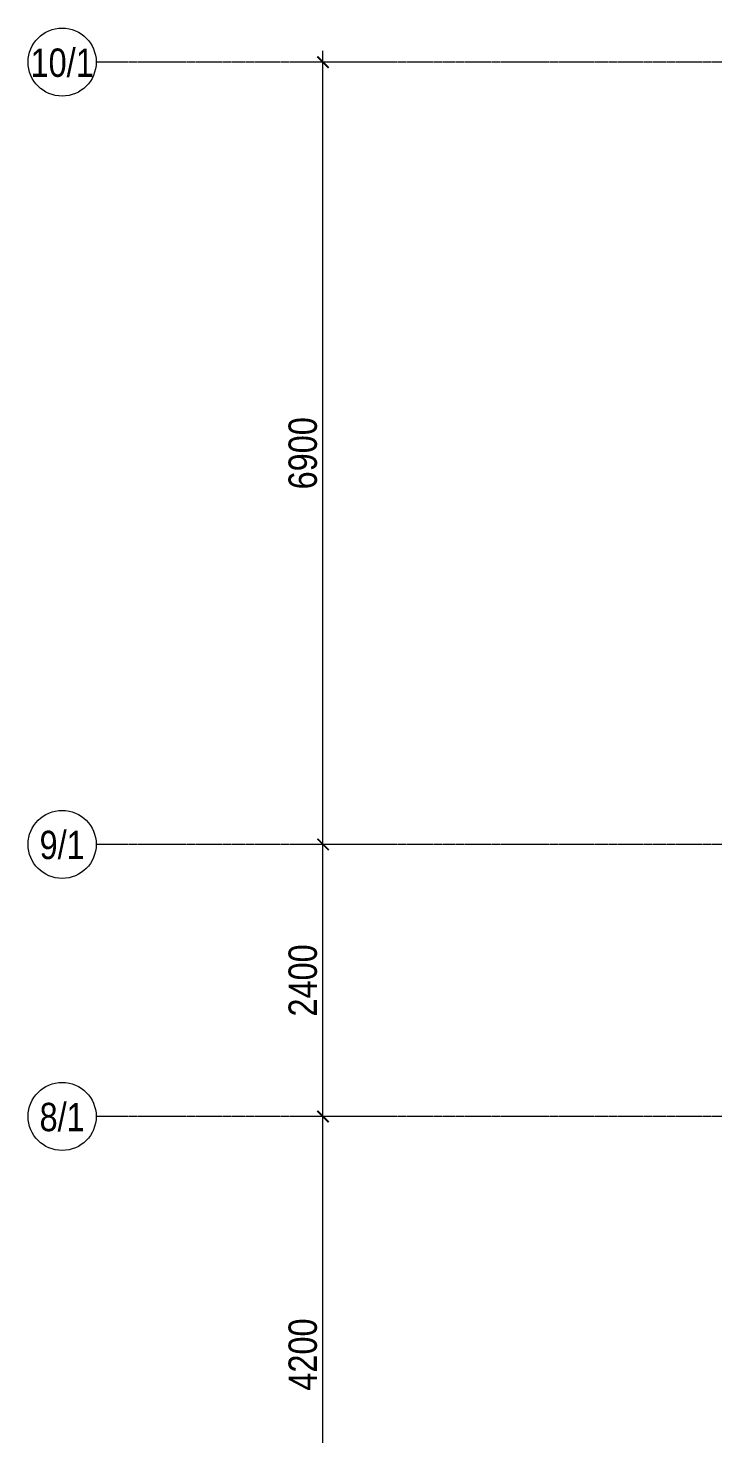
# Model space of a CAD drawing. Header units: millimetres. Extents: x -24360 to 609566, y -391049 to 148426.
# Drawn here: x 187474 to 193512, y 16754 to 29154 of the extents above; entities that cross this region are included whole.
import ezdxf
from ezdxf.enums import TextEntityAlignment as Align

# ---------------------------------------------------------------- set-up
doc = ezdxf.new("R2010")
doc.units = ezdxf.units.MM
doc.linetypes.add('CENTER2', pattern=[28.575, 19.05, -3.175, 3.175, -3.175])
doc.layers.get('Defpoints').update_dxf_attribs({"color": 140})
doc.layers.add('АР_Оси_РД_100', color=7, linetype='Continuous', lineweight=0, true_color=0x525252)
doc.layers.add('АР_Оси_РД_размер', color=8, linetype='Continuous', lineweight=0)
doc.styles.add('style1', font='ARIALN.TTF')
doc.styles.add('ккк', font='isocpeur.ttf', dxfattribs={"width": 0.85, "oblique": 15})
doc.dimstyles.new('Dim100_ареал', dxfattribs={"dimscale": 100, "dimtxt": 2.5, "dimasz": 1, "dimexe": 1, "dimexo": 1, "dimgap": 0.5, "dimtad": 1, "dimzin": 12, "dimdsep": 46, "dimtxsty": 'style1', "dimblk": 'ARCHTICK', "dimcen": 1, "dimdle": 1, "dimclrd": 256, "dimclre": 256, "dimaunit": 1, "dimadec": 0, "dimazin": 3, "dimtfac": 1, "dimtmove": 1, "dimatfit": 3, "dimldrblk": 'OPEN30', "dimfxl": 4, "dimfxlon": 1, "dimtolj": 1, "dimtzin": 0, "dimlwd": 9, "dimlwe": 9, "dimarcsym": 0})

# ---------------------------------------------------------------- blocks, each defined once
blk = doc.blocks.new('A-iden')
at = {"linetype": 'Continuous', "lineweight": 5}
blk.add_circle((0, -4), 3, dxfattribs=at)
at = {"color": 0, "linetype": 'Continuous', "lineweight": 20, "style": 'ккк', "width": 0.85}
blk.add_attdef('ID', text='', height=4, dxfattribs=at).set_placement((0.31, -3.85), align=Align.MIDDLE_CENTER)
blk = doc.blocks.new('_ArchTick')
at = {"color": 0, "linetype": 'ByBlock', "const_width": 0.15}
blk.add_lwpolyline([(-0.5, -0.5), (0.5, 0.5)], dxfattribs=at)
blk = doc.blocks.new('*D302')
at = {"layer": 'Defpoints', "color": 0, "lineweight": 15, "transparency": 16777216}
for p in [(190074, 19554), (191074, 19554), (191074, 15354)]:
    blk.add_point(p, dxfattribs=at)
at = {"layer": 'АР_Оси_РД_размер', "lineweight": 9, "transparency": 16777216}
for p, q in [((190074, 15254), (190074, 19654)), ((190474, 19554), (189974, 19554)), ((190474, 15354), (189974, 15354))]:
    blk.add_line(p, q, dxfattribs=at)
at = {"layer": 'АР_Оси_РД_размер', "lineweight": 9, "transparency": 16777216, "xscale": 100, "yscale": 100, "zscale": 100}
for p, rotation in [((190074, 19554), 90), ((190074, 15354), 270)]:
    blk.add_blockref('_ArchTick', p, dxfattribs=dict(at, rotation=rotation))
at = {"layer": 'АР_Оси_РД_размер', "color": 0, "transparency": 16777216, "insert": (189897, 17454), "char_height": 250, "attachment_point": 5, "rotation": 90, "style": 'style1'}
blk.add_mtext('\\A1;4200', dxfattribs=at)
blk = doc.blocks.new('_Open30')
at = {"color": 0, "linetype": 'ByBlock', "lineweight": -2}
for p, q in [((-1, 0.27), (0, 0)), ((0, 0), (-1, -0.27)), ((0, 0), (-1, 0))]:
    blk.add_line(p, q, dxfattribs=at)
blk = doc.blocks.new('*D303')
at = {"layer": 'Defpoints', "color": 0, "lineweight": 15, "transparency": 16777216}
for p in [(190074, 21954), (191074, 21954), (191074, 19554)]:
    blk.add_point(p, dxfattribs=at)
at = {"layer": 'АР_Оси_РД_размер', "lineweight": 9, "transparency": 16777216}
for p, q in [((190474, 21954), (189974, 21954)), ((190074, 19454), (190074, 22054)), ((190474, 19554), (189974, 19554))]:
    blk.add_line(p, q, dxfattribs=at)
at = {"layer": 'АР_Оси_РД_размер', "lineweight": 9, "transparency": 16777216, "xscale": 100, "yscale": 100, "zscale": 100}
for p, rotation in [((190074, 21954), 90), ((190074, 19554), 270)]:
    blk.add_blockref('_ArchTick', p, dxfattribs=dict(at, rotation=rotation))
at = {"layer": 'АР_Оси_РД_размер', "color": 0, "transparency": 16777216, "insert": (189897, 20754), "char_height": 250, "attachment_point": 5, "rotation": 90, "style": 'style1'}
blk.add_mtext('\\A1;2400', dxfattribs=at)
blk = doc.blocks.new('*D304')
at = {"layer": 'Defpoints', "color": 0, "lineweight": 15, "transparency": 16777216}
for p in [(190074, 28854), (191074, 28854), (191074, 21954)]:
    blk.add_point(p, dxfattribs=at)
at = {"layer": 'АР_Оси_РД_размер', "lineweight": 9, "transparency": 16777216}
for p, q in [((190074, 21854), (190074, 28954)), ((190474, 28854), (189974, 28854)), ((190474, 21954), (189974, 21954))]:
    blk.add_line(p, q, dxfattribs=at)
at = {"layer": 'АР_Оси_РД_размер', "lineweight": 9, "transparency": 16777216, "xscale": 100, "yscale": 100, "zscale": 100}
for p, rotation in [((190074, 28854), 90), ((190074, 21954), 270)]:
    blk.add_blockref('_ArchTick', p, dxfattribs=dict(at, rotation=rotation))
at = {"layer": 'АР_Оси_РД_размер', "color": 0, "transparency": 16777216, "insert": (189897, 25404), "char_height": 250, "attachment_point": 5, "rotation": 90, "style": 'style1'}
blk.add_mtext('\\A1;6900', dxfattribs=at)

msp = doc.modelspace()

# ---------------------------------------------------------------- linework, layer by layer
at = {"layer": 'АР_Оси_РД_100', "linetype": 'CENTER2'}
for p, q in [((223584.4, 28854.189), (188074.442, 28854.189)), ((223584.4, 21954.189), (188074.442, 21954.189)), ((223584.4, 19554.189), (188074.442, 19554.189))]:
    msp.add_line(p, q, dxfattribs=at)

# ---------------------------------------------------------------- block references
at = {"layer": 'АР_Оси_РД_100'}
ref = msp.add_blockref('A-iden', (187774.442, 29254.189), dxfattribs=dict(at, xscale=100, yscale=100, zscale=100))
ref.add_attrib('ID', '10/1', dxfattribs={"layer": '0', "linetype": 'Continuous', "height": 250, "style": 'style1'}).set_placement((187774.442, 28854.189), align=Align.MIDDLE)
ref = msp.add_blockref('A-iden', (187774.442, 22354.189), dxfattribs=dict(at, xscale=100, yscale=100, zscale=100))
ref.add_attrib('ID', '9/1', dxfattribs={"layer": '0', "linetype": 'Continuous', "height": 250, "style": 'style1'}).set_placement((187774.442, 21954.189), align=Align.MIDDLE)
ref = msp.add_blockref('A-iden', (187774.442, 19954.189), dxfattribs=dict(at, xscale=100, yscale=100, zscale=100))
ref.add_attrib('ID', '8/1', dxfattribs={"layer": '0', "linetype": 'Continuous', "height": 250, "style": 'style1'}).set_placement((187774.442, 19554.189), align=Align.MIDDLE)

# ---------------------------------------------------------------- dimensions: what is measured, and where the dimension line sits
at = {"layer": 'АР_Оси_РД_размер'}
for base, p1, p2, picture, middle in [((190074.442, 28854.189), (191074.442, 21954.189), (191074.442, 28854.189), '*D304', (189896.799, 25404.189)), ((190074.442, 21954.189), (191074.442, 19554.189), (191074.442, 21954.189), '*D303', (189896.799, 20754.189)), ((190074.442, 19554.189), (191074.442, 15354.189), (191074.442, 19554.189), '*D302', (189896.799, 17454.189))]:
    dim = msp.add_linear_dim(base=base, p1=p1, p2=p2, angle=90, dimstyle='Dim100_ареал', dxfattribs=at)
    dim.commit()
    dim.dimension.update_dxf_attribs({"geometry": picture, "text_midpoint": middle})

doc.saveas('drawing.dxf')
